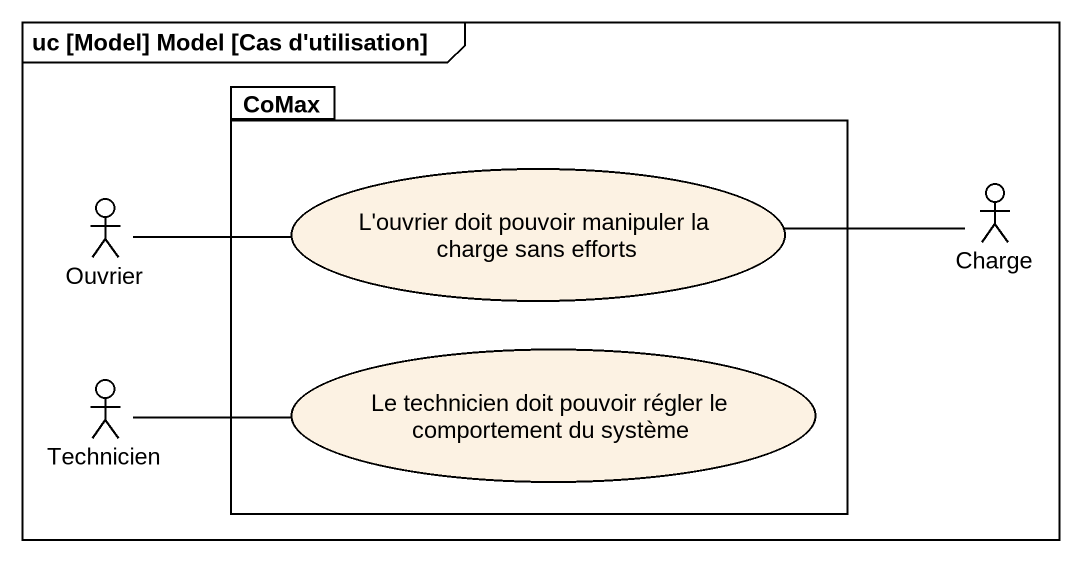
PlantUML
@startuml
mainframe uc [Model] Model [Cas d'utilisation]
package CoMax {
  usecase "L'ouvrier doit pouvoir manipuler la charge sans efforts" as L_ouvrier_doit_pouvoir
  usecase "Le technicien doit pouvoir régler le comportement du système" as Le_technicien_doit_pouvoir
}
actor Ouvrier
actor Charge
actor Technicien
Ouvrier -right- L_ouvrier_doit_pouvoir
L_ouvrier_doit_pouvoir -right- Charge
Le_technicien_doit_pouvoir -left- Technicien
@enduml
